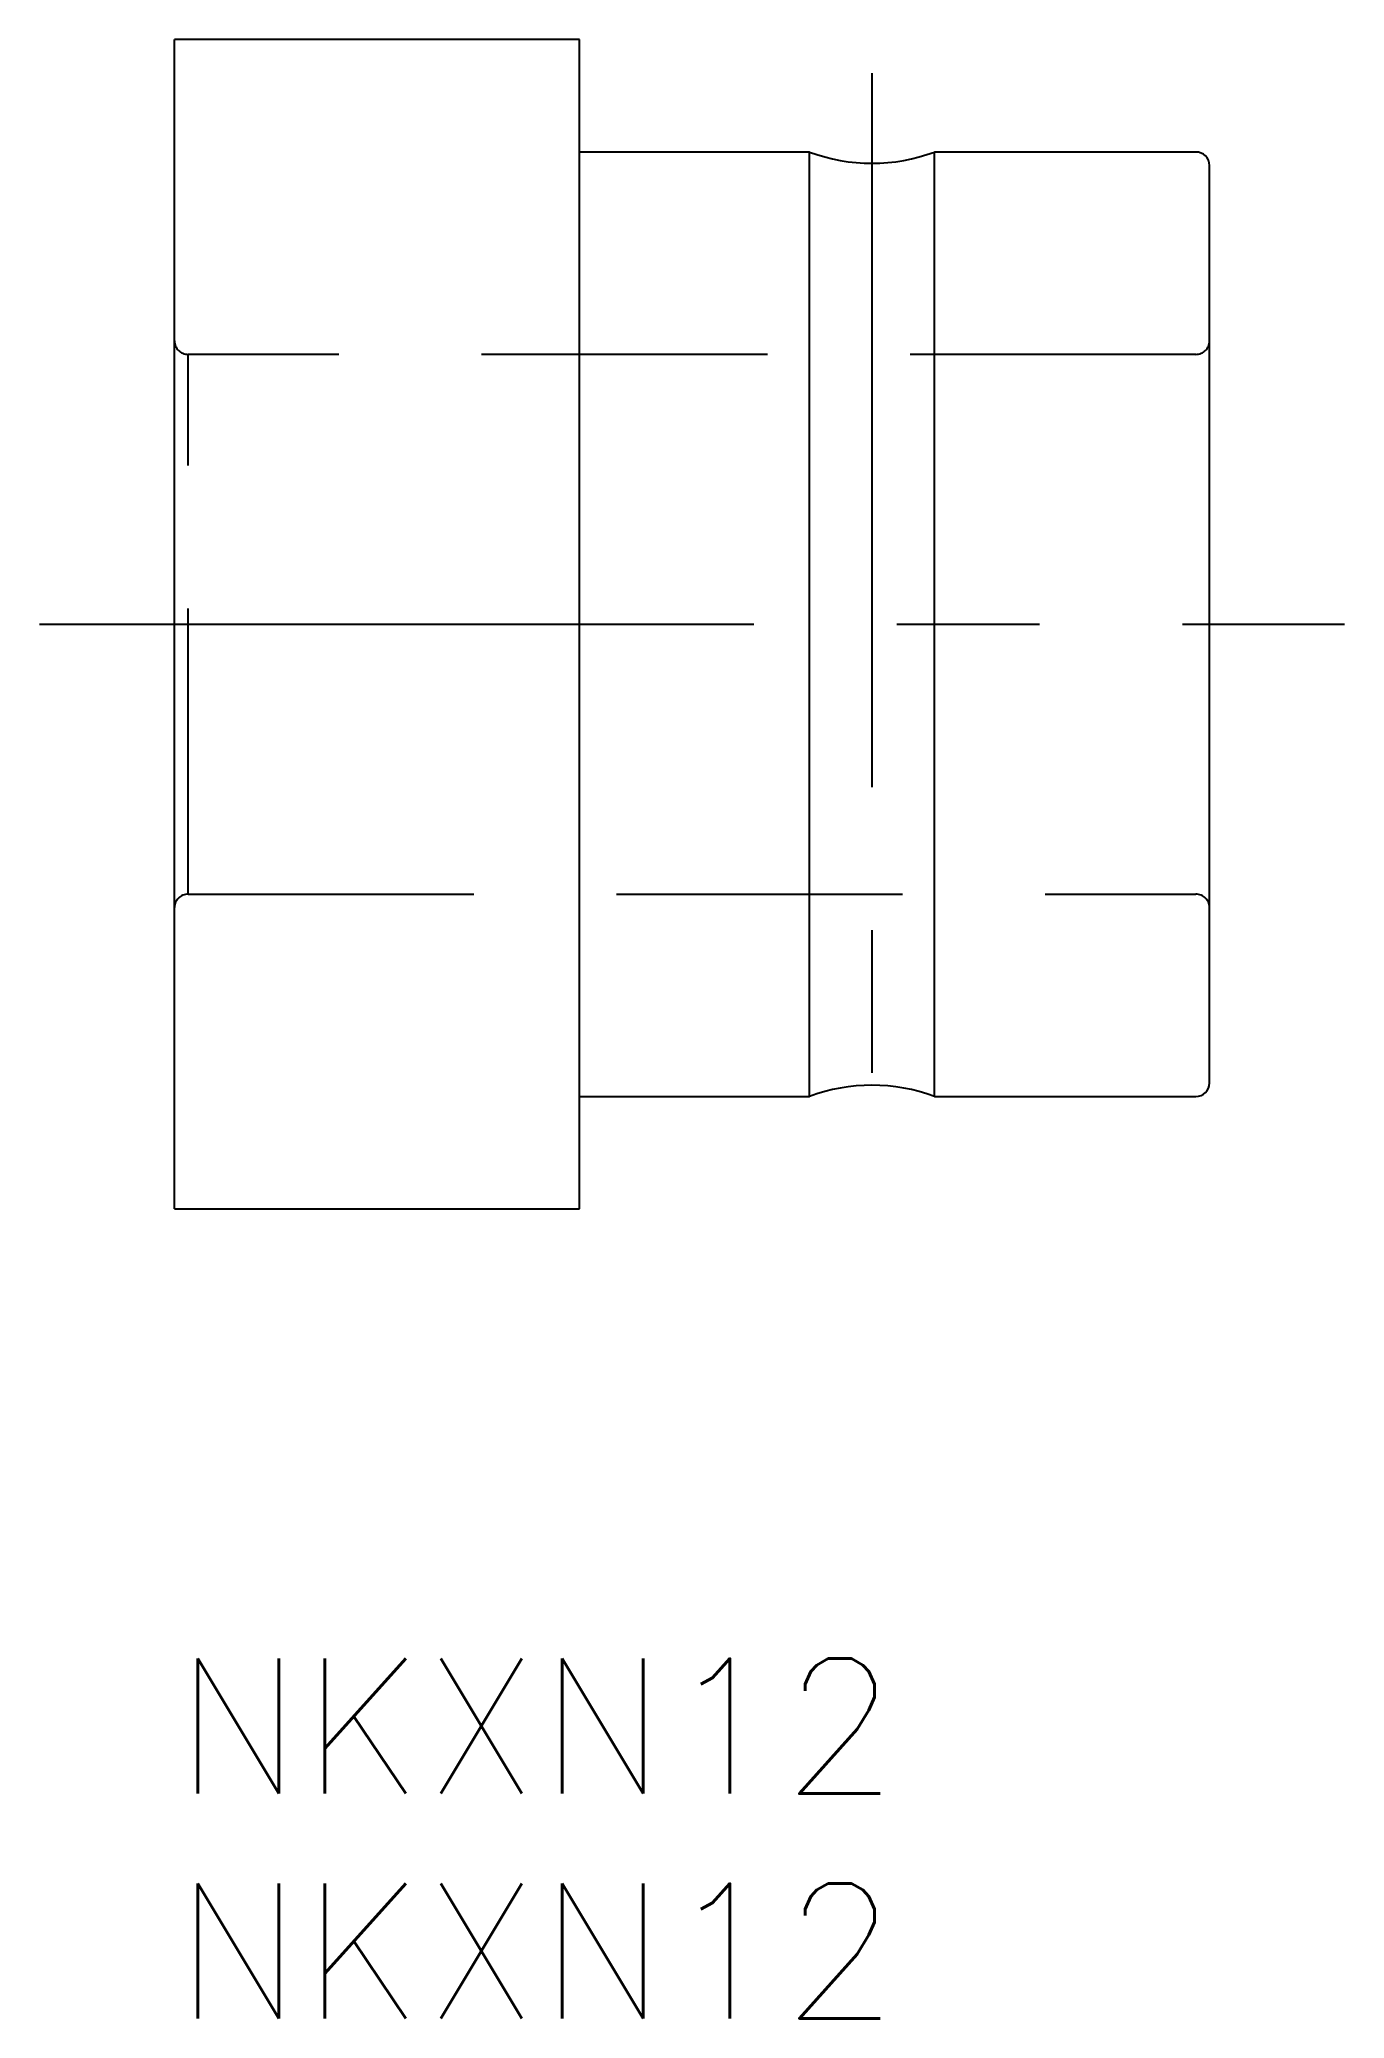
# Model space of a CAD drawing. Extents: x -3 to 26, y -8 to 36.
import ezdxf

# ---------------------------------------------------------------- set-up
doc = ezdxf.new("R2010")
doc.units = 0
doc.header["$LTSCALE"] = 0.5
doc.linetypes.add('CENTER', pattern=[50.8, 31.75, -6.35, 6.35, -6.35])
doc.linetypes.add('DASHED', pattern=[19.05, 12.7, -6.35])
for name, color, linetype in [('MSM_CENTER', 1, 'CENTER'), ('MSM_CONTINUOUS', 7, 'CONTINUOUS'), ('MSM_DASHED', 4, 'DASHED'), ('MSM_PART_NUMBER', 7, 'CONTINUOUS')]:
    doc.layers.add(name, color=color, linetype=linetype)
doc.styles.get("Standard").update_dxf_attribs({"font": 'txt.shx', "height": 3, "bigfont": 'bigfont.shx'})

msp = doc.modelspace()

# ---------------------------------------------------------------- linework, layer by layer
at = {"layer": 'MSM_CENTER'}
for p, q in [((15.5, 35.25), (15.5, 10.75)), ((-3, 23), (26, 23))]:
    msp.add_line(p, q, dxfattribs=at)
at = {"layer": 'MSM_CONTINUOUS'}
for p, q in [((9, 36), (0, 36)), ((0, 10), (0, 36)), ((9, 10), (9, 36)), ((14.108, 33.5), (9, 33.5)), ((14.108, 12.5), (14.108, 33.5)), ((22.7, 33.5), (16.892, 33.5)), ((16.892, 12.5), (16.892, 33.5)), ((23, 12.8), (23, 33.2)), ((9, 12.5), (14.108, 12.5)), ((16.892, 12.5), (22.7, 12.5)), ((0, 10), (9, 10))]:
    msp.add_line(p, q, dxfattribs=at)
for centre, radius, start, end in [((15.5, 37.25), 4, 249.6359, 290.3641), ((22.7, 33.2), 0.3, 360, 90), ((22.7, 12.8), 0.3, 270, 0), ((15.5, 8.75), 4, 69.6359, 110.3641)]:
    msp.add_arc(centre, radius, start, end, dxfattribs=at)
at = {"layer": 'MSM_DASHED'}
for p, q in [((22.7, 29), (0.3, 29)), ((0.3, 17.001), (0.3, 28.999)), ((0.3, 17), (22.7, 17))]:
    msp.add_line(p, q, dxfattribs=at)
for centre, start, end in [((0.3, 29.3), 180, 270), ((22.7, 29.3), 270, 0), ((0.3, 16.7), 90, 180), ((22.7, 16.7), 360, 90)]:
    msp.add_arc(centre, 0.3, start, end, dxfattribs=at)

# ---------------------------------------------------------------- texts
at = {"layer": 'MSM_PART_NUMBER'}
for p in [(0, -3), (0, -8)]:
    msp.add_text('NKXN12', height=3, dxfattribs=at).set_placement(p)

doc.saveas('drawing.dxf')
